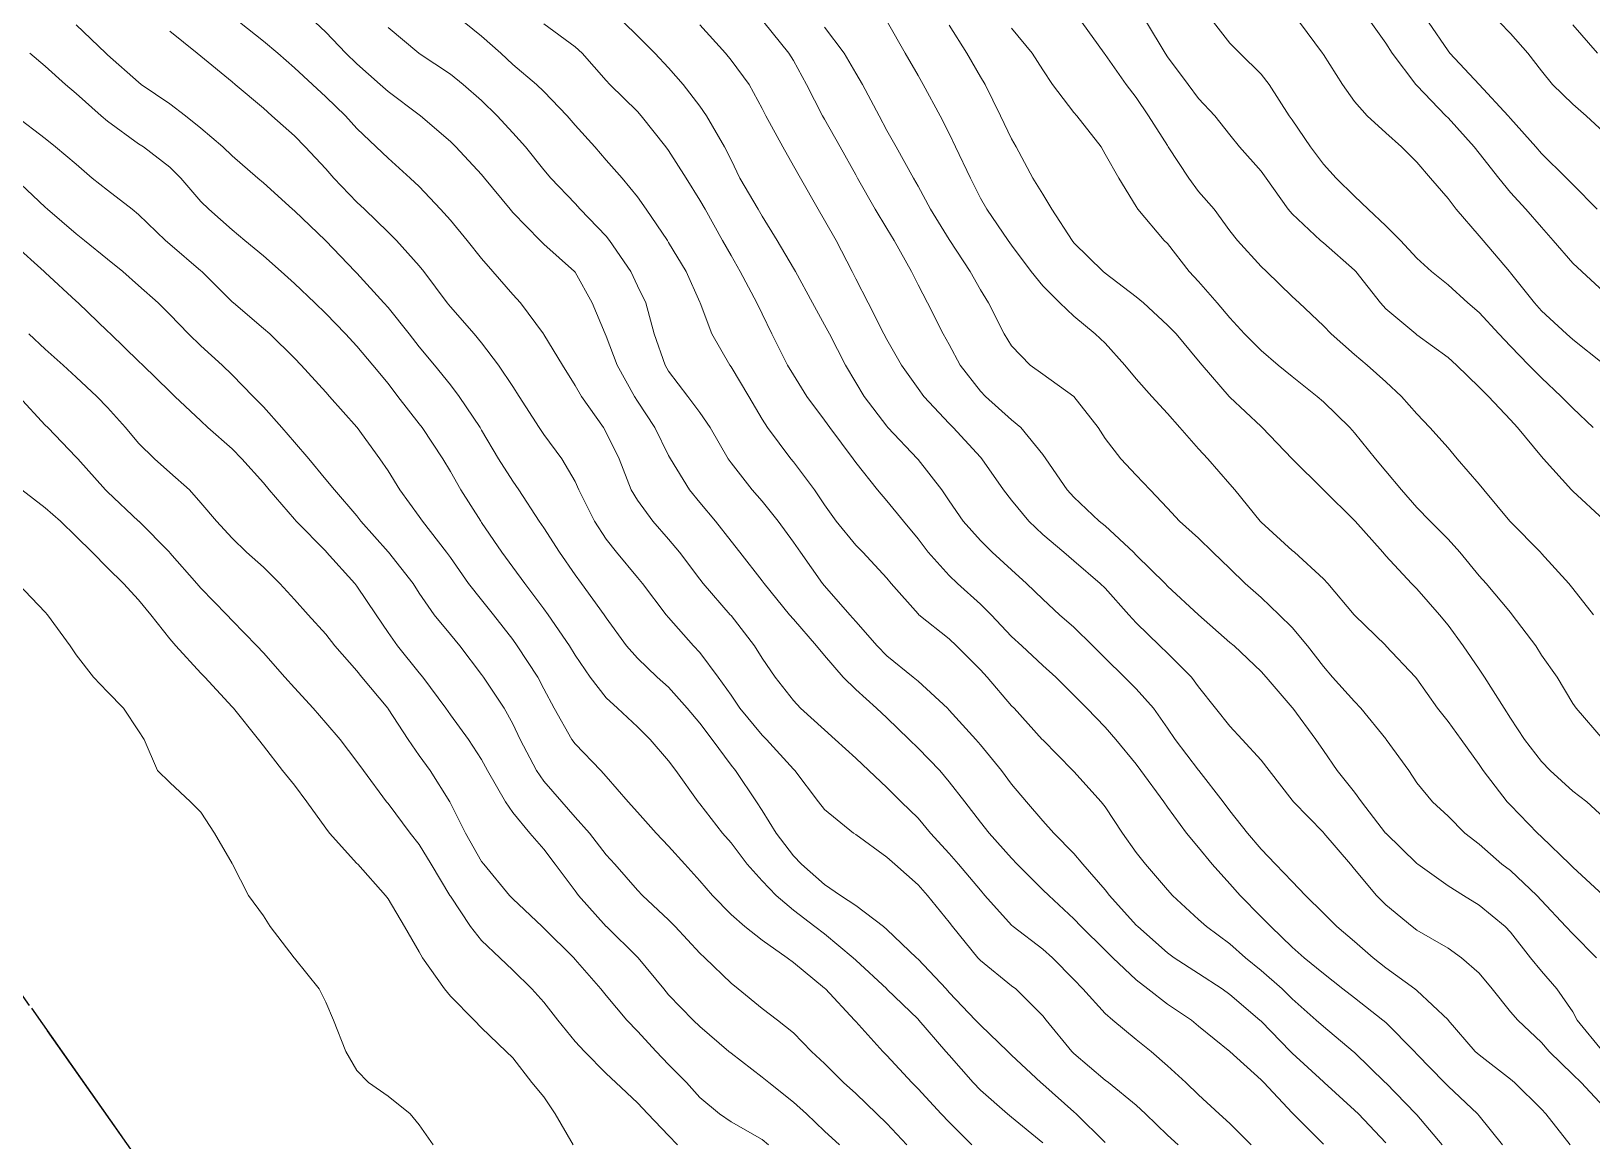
# Model space of a CAD drawing. Header units: centimetres. Extents: x 0 to 642158, y -847 to 649707.
# Drawn here: x 617111.53 to 617136.56, y 620506.82 to 620524.6 of the extents above; entities that cross this region are included whole.
import ezdxf

# ---------------------------------------------------------------- set-up
doc = ezdxf.new("R2010")
doc.units = ezdxf.units.CM
doc.header["$MEASUREMENT"] = 0
doc.linetypes.add('CENTERX2', pattern=[4, 2.5, -0.5, 0.5, -0.5])
doc.layers.add('SPW_parcellaire cadastral', color=7, linetype='CENTERX2', lineweight=25, true_color=0xff0542)
doc.layers.add('WAL_topographie 0.5', color=253, linetype='Continuous', lineweight=20)

msp = doc.modelspace()

# ---------------------------------------------------------------- linework, layer by layer
at = {"layer": 'SPW_parcellaire cadastral'}
for points in [[(617082.838, 620766.859), (617087.915, 620758.877), (617126.08, 620714.089), (617140.94, 620702.104), (617180.2, 620666.244), (617198.721, 620649.645), (617202.743, 620647.528), (617211.738, 620638.85), (617219.57, 620629.325), (617224.544, 620619.8), (617242.443, 620568.633), (617131.683, 620480.394), (616973.114, 620705.004), (617082.838, 620766.859)], [(616966.277, 620698.502), (616965.379, 620699.807), (616973.114, 620705.004), (617131.683, 620480.394), (617089.979, 620446.981), (617077.211, 620463.523), (617115.225, 620492.551), (617093.254, 620522.584), (616966.277, 620698.502)]]:
    msp.add_lwpolyline(points, dxfattribs=at)
at = {"layer": 'WAL_topographie 0.5'}
for points in [[(617131.093, 620506.75), (617130.75, 620507.096), (617130.579, 620507.25), (617130.25, 620507.554), (617130.042, 620507.75), (617129.75, 620508.02), (617129.487, 620508.25), (617129.25, 620508.44), (617128.876, 620508.75), (617128.75, 620508.859), (617128.394, 620509.25), (617128.25, 620509.402), (617127.907, 620509.75), (617127.75, 620509.888), (617127.274, 620510.25), (617127.25, 620510.271), (617126.823, 620510.75), (617126.75, 620510.833), (617126.4, 620511.25), (617126.25, 620511.42), (617125.95, 620511.75), (617125.75, 620511.986), (617125.48, 620512.25), (617125.25, 620512.481), (617124.959, 620512.75), (617124.75, 620512.949), (617124.423, 620513.25), (617124.25, 620513.403), (617123.866, 620513.75), (617123.75, 620513.875), (617123.458, 620514.25), (617123.25, 620514.553), (617123.127, 620514.75), (617122.75, 620515.235), (617122.737, 620515.25), (617122.302, 620515.75), (617122.25, 620515.818), (617121.924, 620516.25), (617121.75, 620516.463), (617121.499, 620516.75), (617121.25, 620517.085), (617121.15, 620517.25), (617120.955, 620517.75), (617120.75, 620518.173), (617120.704, 620518.25), (617120.351, 620518.75), (617120.25, 620518.925), (617120.046, 620519.25), (617119.75, 620519.74), (617119.743, 620519.75), (617119.373, 620520.25), (617119.25, 620520.383), (617118.933, 620520.75), (617118.75, 620520.96), (617118.52, 620521.25), (617118.25, 620521.573), (617118.089, 620521.75), (617117.75, 620522.112), (617117.604, 620522.25), (617117.25, 620522.567), (617117.061, 620522.75), (617116.75, 620523.047), (617116.566, 620523.25), (617116.25, 620523.55), (617116.036, 620523.75), (617115.75, 620524.016), (617115.484, 620524.25), (617115.25, 620524.444), (617114.87, 620524.75)], [(617132.25, 620506.763), (617131.767, 620507.25), (617131.75, 620507.267), (617131.296, 620507.75), (617131.25, 620507.794), (617130.75, 620508.249), (617130.748, 620508.25), (617130.25, 620508.656), (617130.133, 620508.75), (617129.75, 620509.009), (617129.437, 620509.25), (617129.25, 620509.398), (617128.872, 620509.75), (617128.75, 620509.87), (617128.368, 620510.25), (617128.25, 620510.377), (617127.845, 620510.75), (617127.75, 620510.84), (617127.339, 620511.25), (617127.25, 620511.345), (617126.889, 620511.75), (617126.75, 620511.925), (617126.498, 620512.25), (617126.25, 620512.573), (617126.098, 620512.75), (617125.75, 620513.109), (617125.61, 620513.25), (617125.25, 620513.596), (617125.082, 620513.75), (617124.75, 620514.051), (617124.548, 620514.25), (617124.25, 620514.594), (617124.121, 620514.75), (617123.75, 620515.176), (617123.69, 620515.25), (617123.282, 620515.75), (617123.25, 620515.794), (617122.893, 620516.25), (617122.75, 620516.431), (617122.501, 620516.75), (617122.25, 620517.048), (617122.083, 620517.25), (617121.779, 620517.75), (617121.75, 620517.802), (617121.528, 620518.25), (617121.25, 620518.672), (617121.201, 620518.75), (617120.927, 620519.25), (617120.75, 620519.713), (617120.733, 620519.75), (617120.522, 620520.25), (617120.25, 620520.739), (617120.242, 620520.75), (617119.75, 620521.191), (617119.687, 620521.25), (617119.25, 620521.699), (617119.207, 620521.75), (617118.797, 620522.25), (617118.75, 620522.306), (617118.336, 620522.75), (617118.25, 620522.837), (617117.772, 620523.25), (617117.75, 620523.266), (617117.25, 620523.64), (617117.125, 620523.75), (617116.75, 620524.081), (617116.571, 620524.25), (617116.25, 620524.588), (617116.081, 620524.75)], [(617134.158, 620506.75), (617133.75, 620507.232), (617133.734, 620507.25), (617133.25, 620507.743), (617133.243, 620507.75), (617132.75, 620508.232), (617132.73, 620508.25), (617132.25, 620508.646), (617132.137, 620508.75), (617131.75, 620509.094), (617131.588, 620509.25), (617131.25, 620509.548), (617131, 620509.75), (617130.75, 620509.974), (617130.375, 620510.25), (617130.25, 620510.366), (617129.828, 620510.75), (617129.75, 620510.837), (617129.398, 620511.25), (617129.25, 620511.44), (617129.03, 620511.75), (617128.75, 620512.169), (617128.688, 620512.25), (617128.25, 620512.734), (617128.234, 620512.75), (617127.75, 620513.242), (617127.743, 620513.25), (617127.29, 620513.75), (617127.25, 620513.791), (617126.857, 620514.25), (617126.75, 620514.365), (617126.367, 620514.75), (617126.25, 620514.861), (617125.764, 620515.25), (617125.75, 620515.263), (617125.319, 620515.75), (617125.25, 620515.834), (617124.862, 620516.25), (617124.75, 620516.367), (617124.437, 620516.75), (617124.25, 620517.01), (617124.087, 620517.25), (617123.75, 620517.703), (617123.711, 620517.75), (617123.334, 620518.25), (617123.25, 620518.383), (617123.037, 620518.75), (617122.75, 620519.221), (617122.729, 620519.25), (617122.442, 620519.75), (617122.256, 620520.25), (617122.25, 620520.262), (617122.031, 620520.75), (617121.75, 620521.218), (617121.729, 620521.25), (617121.39, 620521.75), (617121.25, 620521.95), (617121.007, 620522.25), (617120.75, 620522.538), (617120.567, 620522.75), (617120.25, 620523.096), (617120.122, 620523.25), (617119.75, 620523.638), (617119.628, 620523.75), (617119.25, 620524.073), (617119.06, 620524.25), (617118.75, 620524.524), (617118.473, 620524.75)], [(617136.209, 620506.75), (617135.816, 620507.25), (617135.75, 620507.322), (617135.317, 620507.75), (617135.25, 620507.805), (617134.75, 620508.192), (617134.685, 620508.25), (617134.254, 620508.75), (617134.25, 620508.755), (617133.75, 620509.226), (617133.719, 620509.25), (617133.25, 620509.591), (617133.051, 620509.75), (617132.75, 620510.011), (617132.464, 620510.25), (617132.25, 620510.466), (617131.963, 620510.75), (617131.75, 620510.972), (617131.48, 620511.25), (617131.25, 620511.491), (617131.034, 620511.75), (617130.75, 620512.107), (617130.642, 620512.25), (617130.255, 620512.75), (617130.25, 620512.756), (617129.872, 620513.25), (617129.75, 620513.43), (617129.528, 620513.75), (617129.25, 620514.064), (617129.062, 620514.25), (617128.75, 620514.553), (617128.552, 620514.75), (617128.25, 620515.05), (617128.02, 620515.25), (617127.75, 620515.497), (617127.487, 620515.75), (617127.25, 620515.967), (617126.941, 620516.25), (617126.75, 620516.438), (617126.471, 620516.75), (617126.25, 620517.075), (617126.133, 620517.25), (617125.75, 620517.737), (617125.739, 620517.75), (617125.267, 620518.25), (617125.25, 620518.27), (617124.887, 620518.75), (617124.75, 620518.974), (617124.585, 620519.25), (617124.329, 620519.75), (617124.25, 620519.895), (617124.057, 620520.25), (617123.783, 620520.75), (617123.75, 620520.807), (617123.49, 620521.25), (617123.25, 620521.64), (617123.184, 620521.75), (617122.891, 620522.25), (617122.75, 620522.541), (617122.646, 620522.75), (617122.357, 620523.25), (617122.25, 620523.4), (617121.983, 620523.75), (617121.75, 620524.017), (617121.528, 620524.25), (617121.25, 620524.528), (617121.028, 620524.75)], [(617136.734, 620508.25), (617136.32, 620508.75), (617136.25, 620508.884), (617135.996, 620509.25), (617135.75, 620509.536), (617135.57, 620509.75), (617135.25, 620510.159), (617135.166, 620510.25), (617134.75, 620510.595), (617134.5, 620510.75), (617134.25, 620510.905), (617133.764, 620511.25), (617133.75, 620511.26), (617133.25, 620511.749), (617133.249, 620511.75), (617132.863, 620512.25), (617132.75, 620512.406), (617132.473, 620512.75), (617132.25, 620513.073), (617132.131, 620513.25), (617131.762, 620513.75), (617131.75, 620513.765), (617131.332, 620514.25), (617131.25, 620514.338), (617130.817, 620514.75), (617130.75, 620514.807), (617130.25, 620515.25), (617130.25, 620515.25), (617129.75, 620515.71), (617129.712, 620515.75), (617129.25, 620516.206), (617129.206, 620516.25), (617128.75, 620516.673), (617128.655, 620516.75), (617128.25, 620517.135), (617128.143, 620517.25), (617127.797, 620517.75), (617127.75, 620517.817), (617127.4, 620518.25), (617127.25, 620518.372), (617126.831, 620518.75), (617126.75, 620518.835), (617126.427, 620519.25), (617126.25, 620519.58), (617126.153, 620519.75), (617125.901, 620520.25), (617125.75, 620520.538), (617125.643, 620520.75), (617125.367, 620521.25), (617125.25, 620521.44), (617125.064, 620521.75), (617124.777, 620522.25), (617124.75, 620522.3), (617124.503, 620522.75), (617124.25, 620523.196), (617124.217, 620523.25), (617123.961, 620523.75), (617123.75, 620524.132), (617123.68, 620524.25), (617123.276, 620524.75)], [(617136.743, 620510.75), (617136.25, 620511.204), (617136.202, 620511.25), (617135.75, 620511.688), (617135.687, 620511.75), (617135.25, 620512.196), (617135.2, 620512.25), (617134.815, 620512.75), (617134.75, 620512.848), (617134.458, 620513.25), (617134.25, 620513.539), (617134.083, 620513.75), (617133.75, 620514.22), (617133.726, 620514.25), (617133.254, 620514.75), (617133.25, 620514.754), (617132.75, 620515.24), (617132.742, 620515.25), (617132.322, 620515.75), (617132.25, 620515.827), (617131.788, 620516.25), (617131.75, 620516.281), (617131.25, 620516.736), (617131.237, 620516.75), (617130.831, 620517.25), (617130.75, 620517.345), (617130.396, 620517.75), (617130.25, 620517.909), (617129.949, 620518.25), (617129.75, 620518.476), (617129.499, 620518.75), (617129.25, 620519.032), (617129.067, 620519.25), (617128.75, 620519.603), (617128.59, 620519.75), (617128.25, 620520.037), (617128.022, 620520.25), (617127.75, 620520.521), (617127.566, 620520.75), (617127.25, 620521.173), (617127.195, 620521.25), (617126.851, 620521.75), (617126.75, 620521.928), (617126.589, 620522.25), (617126.352, 620522.75), (617126.25, 620522.964), (617126.104, 620523.25), (617125.833, 620523.75), (617125.75, 620523.893), (617125.545, 620524.25), (617125.259, 620524.75)], [(617136.584, 620515.25), (617136.25, 620515.668), (617136.185, 620515.75), (617135.75, 620516.229), (617135.73, 620516.25), (617135.25, 620516.741), (617135.242, 620516.75), (617134.825, 620517.25), (617134.75, 620517.345), (617134.397, 620517.75), (617134.25, 620517.924), (617133.956, 620518.25), (617133.75, 620518.468), (617133.504, 620518.75), (617133.25, 620518.981), (617132.951, 620519.25), (617132.75, 620519.422), (617132.374, 620519.75), (617132.25, 620519.882), (617131.861, 620520.25), (617131.75, 620520.353), (617131.337, 620520.75), (617131.25, 620520.832), (617130.871, 620521.25), (617130.75, 620521.404), (617130.498, 620521.75), (617130.25, 620522.033), (617130.091, 620522.25), (617129.763, 620522.75), (617129.75, 620522.77), (617129.446, 620523.25), (617129.25, 620523.539), (617129.089, 620523.75), (617128.75, 620524.228), (617128.734, 620524.25), (617128.378, 620524.75)], [(617136.75, 620516.771), (617136.25, 620517.231), (617136.231, 620517.25), (617135.782, 620517.75), (617135.75, 620517.785), (617135.365, 620518.25), (617135.25, 620518.374), (617134.898, 620518.75), (617134.75, 620518.898), (617134.385, 620519.25), (617134.25, 620519.371), (617133.75, 620519.738), (617133.734, 620519.75), (617133.25, 620520.155), (617133.164, 620520.25), (617132.772, 620520.75), (617132.75, 620520.773), (617132.25, 620521.211), (617132.204, 620521.25), (617131.75, 620521.674), (617131.684, 620521.75), (617131.331, 620522.25), (617131.25, 620522.361), (617130.907, 620522.75), (617130.75, 620522.943), (617130.507, 620523.25), (617130.25, 620523.527), (617130.081, 620523.75), (617129.75, 620524.195), (617129.713, 620524.25), (617129.415, 620524.75)], [(617136.578, 620518.25), (617136.25, 620518.56), (617136.065, 620518.75), (617135.75, 620519.046), (617135.548, 620519.25), (617135.25, 620519.557), (617135.064, 620519.75), (617134.75, 620520.095), (617134.568, 620520.25), (617134.25, 620520.536), (617133.983, 620520.75), (617133.75, 620520.968), (617133.488, 620521.25), (617133.25, 620521.486), (617132.971, 620521.75), (617132.75, 620521.962), (617132.455, 620522.25), (617132.25, 620522.471), (617132.043, 620522.75), (617131.75, 620523.183), (617131.704, 620523.25), (617131.381, 620523.75), (617131.25, 620523.914), (617130.908, 620524.25), (617130.75, 620524.411), (617130.487, 620524.75)], [(617136.75, 620519.265), (617136.25, 620519.662), (617136.148, 620519.75), (617135.75, 620520.121), (617135.636, 620520.25), (617135.25, 620520.731), (617135.234, 620520.75), (617134.812, 620521.25), (617134.75, 620521.323), (617134.382, 620521.75), (617134.25, 620521.923), (617133.968, 620522.25), (617133.75, 620522.504), (617133.501, 620522.75), (617133.25, 620522.976), (617132.954, 620523.25), (617132.75, 620523.477), (617132.557, 620523.75), (617132.25, 620524.231), (617132.238, 620524.25), (617131.868, 620524.75)], [(617136.75, 620520.428), (617136.394, 620520.75), (617136.25, 620520.884), (617135.935, 620521.25), (617135.75, 620521.46), (617135.499, 620521.75), (617135.25, 620522.021), (617135.062, 620522.25), (617134.75, 620522.649), (617134.669, 620522.75), (617134.25, 620523.214), (617134.215, 620523.25), (617133.75, 620523.735), (617133.735, 620523.75), (617133.356, 620524.25), (617133.25, 620524.411), (617133.013, 620524.75)], [(617136.639, 620521.75), (617136.25, 620522.144), (617136.148, 620522.25), (617135.75, 620522.642), (617135.655, 620522.75), (617135.25, 620523.207), (617135.214, 620523.25), (617134.75, 620523.749), (617134.749, 620523.75), (617134.281, 620524.25), (617134.25, 620524.288), (617133.936, 620524.75)], [(617136.75, 620522.985), (617136.464, 620523.25), (617136.25, 620523.435), (617135.924, 620523.75), (617135.75, 620523.967), (617135.528, 620524.25), (617135.25, 620524.569), (617135.077, 620524.75)], [(617128.75, 620506.79), (617128.287, 620507.25), (617128.25, 620507.281), (617127.75, 620507.725), (617127.719, 620507.75), (617127.25, 620508.188), (617127.188, 620508.25), (617126.75, 620508.668), (617126.673, 620508.75), (617126.25, 620509.193), (617126.199, 620509.25), (617125.75, 620509.729), (617125.726, 620509.75), (617125.25, 620510.202), (617125.194, 620510.25), (617124.75, 620510.589), (617124.508, 620510.75), (617124.25, 620510.925), (617123.88, 620511.25), (617123.75, 620511.385), (617123.474, 620511.75), (617123.25, 620512.112), (617123.157, 620512.25), (617122.821, 620512.75), (617122.75, 620512.839), (617122.449, 620513.25), (617122.25, 620513.51), (617122.047, 620513.75), (617121.75, 620514.086), (617121.568, 620514.25), (617121.25, 620514.554), (617121.072, 620514.75), (617120.75, 620515.198), (617120.715, 620515.25), (617120.353, 620515.75), (617120.25, 620515.889), (617119.997, 620516.25), (617119.75, 620516.64), (617119.676, 620516.75), (617119.349, 620517.25), (617119.25, 620517.39), (617119.019, 620517.75), (617118.75, 620518.21), (617118.727, 620518.25), (617118.393, 620518.75), (617118.25, 620518.935), (617117.995, 620519.25), (617117.75, 620519.543), (617117.589, 620519.75), (617117.25, 620520.174), (617117.183, 620520.25), (617116.75, 620520.724), (617116.724, 620520.75), (617116.25, 620521.246), (617116.246, 620521.25), (617115.75, 620521.723), (617115.719, 620521.75), (617115.25, 620522.173), (617115.163, 620522.25), (617114.75, 620522.606), (617114.598, 620522.75), (617114.25, 620523.049), (617113.999, 620523.25), (617113.75, 620523.439), (617113.293, 620523.75), (617113.25, 620523.785), (617112.75, 620524.224), (617112.724, 620524.25), (617112.25, 620524.705)], [(617129.922, 620506.75), (617129.75, 620506.908), (617129.398, 620507.25), (617129.25, 620507.386), (617128.802, 620507.75), (617128.75, 620507.79), (617128.25, 620508.218), (617128.217, 620508.25), (617127.806, 620508.75), (617127.75, 620508.821), (617127.317, 620509.25), (617127.25, 620509.302), (617126.75, 620509.705), (617126.709, 620509.75), (617126.305, 620510.25), (617126.25, 620510.323), (617125.902, 620510.75), (617125.75, 620510.92), (617125.377, 620511.25), (617125.25, 620511.364), (617124.75, 620511.724), (617124.712, 620511.75), (617124.25, 620512.125), (617124.154, 620512.25), (617123.772, 620512.75), (617123.75, 620512.772), (617123.317, 620513.25), (617123.25, 620513.319), (617122.894, 620513.75), (617122.75, 620513.958), (617122.542, 620514.25), (617122.25, 620514.642), (617122.151, 620514.75), (617121.75, 620515.203), (617121.711, 620515.25), (617121.33, 620515.75), (617121.25, 620515.848), (617120.915, 620516.25), (617120.75, 620516.462), (617120.559, 620516.75), (617120.311, 620517.25), (617120.25, 620517.383), (617120.037, 620517.75), (617119.75, 620518.141), (617119.674, 620518.25), (617119.354, 620518.75), (617119.25, 620518.907), (617119.023, 620519.25), (617118.75, 620519.608), (617118.631, 620519.75), (617118.25, 620520.187), (617118.198, 620520.25), (617117.823, 620520.75), (617117.75, 620520.841), (617117.384, 620521.25), (617117.25, 620521.381), (617116.871, 620521.75), (617116.75, 620521.865), (617116.379, 620522.25), (617116.25, 620522.399), (617115.923, 620522.75), (617115.75, 620522.926), (617115.386, 620523.25), (617115.25, 620523.369), (617114.799, 620523.75), (617114.75, 620523.792), (617114.25, 620524.203), (617114.189, 620524.25), (617113.75, 620524.605)], [(617133.25, 620506.785), (617132.812, 620507.25), (617132.75, 620507.309), (617132.264, 620507.75), (617132.25, 620507.762), (617131.75, 620508.223), (617131.722, 620508.25), (617131.25, 620508.734), (617131.233, 620508.75), (617130.75, 620509.161), (617130.625, 620509.25), (617130.25, 620509.496), (617129.859, 620509.75), (617129.75, 620509.828), (617129.272, 620510.25), (617129.25, 620510.273), (617128.82, 620510.75), (617128.75, 620510.838), (617128.394, 620511.25), (617128.25, 620511.424), (617127.928, 620511.75), (617127.75, 620511.943), (617127.489, 620512.25), (617127.25, 620512.535), (617127.089, 620512.75), (617126.75, 620513.163), (617126.674, 620513.25), (617126.25, 620513.721), (617126.221, 620513.75), (617125.75, 620514.183), (617125.671, 620514.25), (617125.25, 620514.591), (617125.092, 620514.75), (617124.75, 620515.143), (617124.658, 620515.25), (617124.25, 620515.711), (617124.218, 620515.75), (617123.863, 620516.25), (617123.75, 620516.412), (617123.505, 620516.75), (617123.25, 620517.068), (617123.091, 620517.25), (617122.75, 620517.682), (617122.702, 620517.75), (617122.417, 620518.25), (617122.25, 620518.494), (617122.06, 620518.75), (617121.75, 620519.155), (617121.693, 620519.25), (617121.516, 620519.75), (617121.383, 620520.25), (617121.25, 620520.523), (617121.142, 620520.75), (617120.804, 620521.25), (617120.75, 620521.317), (617120.332, 620521.75), (617120.25, 620521.841), (617119.86, 620522.25), (617119.75, 620522.384), (617119.452, 620522.75), (617119.25, 620522.975), (617119, 620523.25), (617118.75, 620523.495), (617118.456, 620523.75), (617118.25, 620523.913), (617117.75, 620524.246), (617117.745, 620524.25), (617117.25, 620524.663)], [(617135.122, 620506.75), (617134.75, 620507.216), (617134.722, 620507.25), (617134.25, 620507.694), (617134.194, 620507.75), (617133.75, 620508.207), (617133.71, 620508.25), (617133.25, 620508.71), (617133.204, 620508.75), (617132.75, 620509.106), (617132.565, 620509.25), (617132.25, 620509.497), (617131.944, 620509.75), (617131.75, 620509.92), (617131.406, 620510.25), (617131.25, 620510.409), (617130.914, 620510.75), (617130.75, 620510.933), (617130.468, 620511.25), (617130.25, 620511.516), (617130.053, 620511.75), (617129.75, 620512.164), (617129.689, 620512.25), (617129.325, 620512.75), (617129.25, 620512.852), (617128.922, 620513.25), (617128.75, 620513.448), (617128.457, 620513.75), (617128.25, 620513.959), (617127.959, 620514.25), (617127.75, 620514.438), (617127.412, 620514.75), (617127.25, 620514.901), (617126.92, 620515.25), (617126.75, 620515.419), (617126.384, 620515.75), (617126.25, 620515.876), (617125.914, 620516.25), (617125.75, 620516.468), (617125.517, 620516.75), (617125.25, 620517.073), (617125.098, 620517.25), (617124.75, 620517.691), (617124.709, 620517.75), (617124.335, 620518.25), (617124.25, 620518.368), (617123.966, 620518.75), (617123.75, 620519.096), (617123.657, 620519.25), (617123.406, 620519.75), (617123.25, 620520.074), (617123.166, 620520.25), (617122.897, 620520.75), (617122.75, 620521.006), (617122.616, 620521.25), (617122.334, 620521.75), (617122.25, 620521.894), (617122.033, 620522.25), (617121.75, 620522.692), (617121.707, 620522.75), (617121.311, 620523.25), (617121.25, 620523.318), (617120.808, 620523.75), (617120.75, 620523.812), (617120.363, 620524.25), (617120.25, 620524.355), (617119.75, 620524.721)], [(617136.75, 620507.36), (617136.383, 620507.75), (617136.25, 620507.877), (617135.874, 620508.25), (617135.75, 620508.392), (617135.368, 620508.75), (617135.25, 620508.886), (617134.955, 620509.25), (617134.75, 620509.501), (617134.465, 620509.75), (617134.25, 620509.903), (617133.75, 620510.193), (617133.673, 620510.25), (617133.25, 620510.598), (617133.101, 620510.75), (617132.75, 620511.17), (617132.683, 620511.25), (617132.257, 620511.75), (617132.25, 620511.757), (617131.773, 620512.25), (617131.75, 620512.279), (617131.382, 620512.75), (617131.25, 620512.917), (617130.949, 620513.25), (617130.75, 620513.463), (617130.518, 620513.75), (617130.25, 620514.093), (617130.135, 620514.25), (617129.75, 620514.633), (617129.625, 620514.75), (617129.25, 620515.118), (617129.128, 620515.25), (617128.75, 620515.673), (617128.673, 620515.75), (617128.25, 620516.114), (617128.089, 620516.25), (617127.75, 620516.538), (617127.528, 620516.75), (617127.25, 620517.084), (617127.119, 620517.25), (617126.773, 620517.75), (617126.75, 620517.775), (617126.311, 620518.25), (617126.25, 620518.313), (617125.845, 620518.75), (617125.75, 620518.877), (617125.484, 620519.25), (617125.25, 620519.662), (617125.203, 620519.75), (617124.95, 620520.25), (617124.75, 620520.637), (617124.692, 620520.75), (617124.435, 620521.25), (617124.25, 620521.576), (617124.15, 620521.75), (617123.866, 620522.25), (617123.75, 620522.448), (617123.579, 620522.75), (617123.309, 620523.25), (617123.25, 620523.366), (617123.039, 620523.75), (617122.75, 620524.141), (617122.66, 620524.25), (617122.25, 620524.704)], [(617136.633, 620509.75), (617136.25, 620510.134), (617136.141, 620510.25), (617135.75, 620510.668), (617135.676, 620510.75), (617135.25, 620511.148), (617135.114, 620511.25), (617134.75, 620511.573), (617134.517, 620511.75), (617134.25, 620512.018), (617134.001, 620512.25), (617133.75, 620512.553), (617133.62, 620512.75), (617133.259, 620513.25), (617133.25, 620513.261), (617132.852, 620513.75), (617132.75, 620513.856), (617132.398, 620514.25), (617132.25, 620514.419), (617131.996, 620514.75), (617131.75, 620515.047), (617131.542, 620515.25), (617131.25, 620515.525), (617130.998, 620515.75), (617130.75, 620515.991), (617130.478, 620516.25), (617130.25, 620516.475), (617129.943, 620516.75), (617129.75, 620516.956), (617129.472, 620517.25), (617129.25, 620517.485), (617129, 620517.75), (617128.75, 620518.073), (617128.638, 620518.25), (617128.25, 620518.75), (617128.25, 620518.75), (617127.75, 620519.107), (617127.55, 620519.25), (617127.25, 620519.562), (617127.133, 620519.75), (617126.881, 620520.25), (617126.75, 620520.46), (617126.585, 620520.75), (617126.258, 620521.25), (617126.25, 620521.263), (617125.951, 620521.75), (617125.75, 620522.121), (617125.676, 620522.25), (617125.398, 620522.75), (617125.25, 620523.013), (617125.127, 620523.25), (617124.858, 620523.75), (617124.75, 620523.931), (617124.565, 620524.25), (617124.25, 620524.668)], [(617136.75, 620511.998), (617136.474, 620512.25), (617136.25, 620512.421), (617135.885, 620512.75), (617135.75, 620512.896), (617135.474, 620513.25), (617135.25, 620513.594), (617135.151, 620513.75), (617134.836, 620514.25), (617134.75, 620514.377), (617134.493, 620514.75), (617134.25, 620515.081), (617134.113, 620515.25), (617133.75, 620515.664), (617133.665, 620515.75), (617133.25, 620516.195), (617133.202, 620516.25), (617132.759, 620516.75), (617132.75, 620516.76), (617132.252, 620517.25), (617132.25, 620517.252), (617131.75, 620517.748), (617131.748, 620517.75), (617131.269, 620518.25), (617131.25, 620518.267), (617130.75, 620518.739), (617130.74, 620518.75), (617130.308, 620519.25), (617130.25, 620519.322), (617129.887, 620519.75), (617129.75, 620519.892), (617129.367, 620520.25), (617129.25, 620520.348), (617128.75, 620520.725), (617128.72, 620520.75), (617128.25, 620521.212), (617128.219, 620521.25), (617127.897, 620521.75), (617127.75, 620521.992), (617127.59, 620522.25), (617127.322, 620522.75), (617127.25, 620522.877), (617127.072, 620523.25), (617126.826, 620523.75), (617126.75, 620523.875), (617126.532, 620524.25), (617126.25, 620524.699)], [(617136.74, 620513.25), (617136.302, 620513.75), (617136.25, 620513.825), (617136.002, 620514.25), (617135.75, 620514.601), (617135.655, 620514.75), (617135.278, 620515.25), (617135.25, 620515.284), (617134.86, 620515.75), (617134.75, 620515.872), (617134.439, 620516.25), (617134.25, 620516.462), (617133.964, 620516.75), (617133.75, 620516.97), (617133.502, 620517.25), (617133.25, 620517.55), (617133.084, 620517.75), (617132.75, 620518.168), (617132.677, 620518.25), (617132.25, 620518.661), (617132.15, 620518.75), (617131.75, 620519.066), (617131.525, 620519.25), (617131.25, 620519.484), (617130.988, 620519.75), (617130.75, 620520.008), (617130.546, 620520.25), (617130.25, 620520.594), (617130.099, 620520.75), (617129.75, 620521.2), (617129.696, 620521.25), (617129.277, 620521.75), (617129.25, 620521.795), (617128.968, 620522.25), (617128.75, 620522.634), (617128.685, 620522.75), (617128.294, 620523.25), (617128.25, 620523.303), (617127.907, 620523.75), (617127.75, 620523.986), (617127.579, 620524.25), (617127.25, 620524.655)], [(617136.649, 620524.25), (617136.25, 620524.704)], [(617127.75, 620506.783), (617127.25, 620507.193), (617127.182, 620507.25), (617126.75, 620507.626), (617126.636, 620507.75), (617126.25, 620508.191), (617126.198, 620508.25), (617125.765, 620508.75), (617125.75, 620508.767), (617125.25, 620509.248), (617125.248, 620509.25), (617124.75, 620509.712), (617124.711, 620509.75), (617124.25, 620510.134), (617124.096, 620510.25), (617123.75, 620510.514), (617123.472, 620510.75), (617123.25, 620510.986), (617123.011, 620511.25), (617122.75, 620511.591), (617122.614, 620511.75), (617122.25, 620512.218), (617122.223, 620512.25), (617121.865, 620512.75), (617121.75, 620512.905), (617121.455, 620513.25), (617121.25, 620513.455), (617120.93, 620513.75), (617120.75, 620513.915), (617120.494, 620514.25), (617120.25, 620514.604), (617120.159, 620514.75), (617119.816, 620515.25), (617119.75, 620515.344), (617119.445, 620515.75), (617119.25, 620516.013), (617119.075, 620516.25), (617118.75, 620516.73), (617118.736, 620516.75), (617118.416, 620517.25), (617118.25, 620517.548), (617118.131, 620517.75), (617117.798, 620518.25), (617117.75, 620518.31), (617117.407, 620518.75), (617117.25, 620518.956), (617117.007, 620519.25), (617116.75, 620519.554), (617116.568, 620519.75), (617116.25, 620520.08), (617116.075, 620520.25), (617115.75, 620520.56), (617115.535, 620520.75), (617115.25, 620521.003), (617114.953, 620521.25), (617114.75, 620521.42), (617114.373, 620521.75), (617114.25, 620521.873), (617113.924, 620522.25), (617113.75, 620522.424), (617113.326, 620522.75), (617113.25, 620522.8), (617112.75, 620523.16), (617112.649, 620523.25), (617112.25, 620523.606), (617112.077, 620523.75), (617111.75, 620524.043), (617111.503, 620524.25)], [(617126.611, 620506.75), (617126.25, 620507.113), (617126.122, 620507.25), (617125.75, 620507.651), (617125.651, 620507.75), (617125.25, 620508.184), (617125.187, 620508.25), (617124.75, 620508.728), (617124.731, 620508.75), (617124.265, 620509.25), (617124.25, 620509.264), (617123.75, 620509.676), (617123.651, 620509.75), (617123.25, 620510.032), (617122.972, 620510.25), (617122.75, 620510.442), (617122.451, 620510.75), (617122.25, 620510.985), (617122.012, 620511.25), (617121.75, 620511.537), (617121.551, 620511.75), (617121.25, 620512.086), (617121.101, 620512.25), (617120.75, 620512.656), (617120.662, 620512.75), (617120.25, 620513.178), (617120.198, 620513.25), (617119.914, 620513.75), (617119.75, 620514.062), (617119.651, 620514.25), (617119.323, 620514.75), (617119.25, 620514.85), (617118.942, 620515.25), (617118.75, 620515.487), (617118.542, 620515.75), (617118.25, 620516.165), (617118.188, 620516.25), (617117.801, 620516.75), (617117.75, 620516.824), (617117.441, 620517.25), (617117.25, 620517.559), (617117.12, 620517.75), (617116.754, 620518.25), (617116.75, 620518.255), (617116.31, 620518.75), (617116.25, 620518.815), (617115.854, 620519.25), (617115.75, 620519.362), (617115.353, 620519.75), (617115.25, 620519.839), (617114.77, 620520.25), (617114.75, 620520.268), (617114.262, 620520.75), (617114.25, 620520.76), (617113.75, 620521.191), (617113.68, 620521.25), (617113.25, 620521.664), (617113.144, 620521.75), (617112.75, 620522.054), (617112.506, 620522.25), (617112.25, 620522.471), (617111.917, 620522.75), (617111.75, 620522.884), (617111.274, 620523.25)], [(617125.569, 620506.75), (617125.25, 620507.091), (617125.089, 620507.25), (617124.75, 620507.574), (617124.553, 620507.75), (617124.25, 620508.053), (617124.04, 620508.25), (617123.75, 620508.548), (617123.496, 620508.75), (617123.25, 620508.936), (617122.866, 620509.25), (617122.75, 620509.344), (617122.328, 620509.75), (617122.25, 620509.824), (617121.855, 620510.25), (617121.75, 620510.361), (617121.332, 620510.75), (617121.25, 620510.834), (617120.885, 620511.25), (617120.75, 620511.403), (617120.48, 620511.75), (617120.25, 620512.005), (617120.038, 620512.25), (617119.75, 620512.583), (617119.629, 620512.75), (617119.367, 620513.25), (617119.25, 620513.5), (617119.112, 620513.75), (617118.78, 620514.25), (617118.75, 620514.292), (617118.399, 620514.75), (617118.25, 620514.933), (617117.991, 620515.25), (617117.75, 620515.596), (617117.652, 620515.75), (617117.258, 620516.25), (617117.25, 620516.26), (617116.815, 620516.75), (617116.75, 620516.834), (617116.39, 620517.25), (617116.25, 620517.418), (617115.977, 620517.75), (617115.75, 620518.017), (617115.547, 620518.25), (617115.25, 620518.58), (617115.087, 620518.75), (617114.75, 620519.098), (617114.592, 620519.25), (617114.25, 620519.561), (617114.049, 620519.75), (617113.75, 620520.065), (617113.564, 620520.25), (617113.25, 620520.528), (617112.997, 620520.75), (617112.75, 620520.952), (617112.381, 620521.25), (617112.25, 620521.355), (617111.787, 620521.75), (617111.75, 620521.782), (617111.26, 620522.25)], [(617124.49, 620506.75), (617124.25, 620506.969), (617123.96, 620507.25), (617123.75, 620507.438), (617123.356, 620507.75), (617123.25, 620507.836), (617122.75, 620508.219), (617122.715, 620508.25), (617122.25, 620508.647), (617122.143, 620508.75), (617121.75, 620509.157), (617121.672, 620509.25), (617121.26, 620509.75), (617121.25, 620509.761), (617120.753, 620510.25), (617120.75, 620510.253), (617120.304, 620510.75), (617120.25, 620510.823), (617119.93, 620511.25), (617119.75, 620511.489), (617119.523, 620511.75), (617119.25, 620512.079), (617119.131, 620512.25), (617118.845, 620512.75), (617118.75, 620512.928), (617118.541, 620513.25), (617118.25, 620513.645), (617118.175, 620513.75), (617117.806, 620514.25), (617117.75, 620514.316), (617117.399, 620514.75), (617117.25, 620514.965), (617117.061, 620515.25), (617116.75, 620515.709), (617116.716, 620515.75), (617116.265, 620516.25), (617116.25, 620516.266), (617115.776, 620516.75), (617115.75, 620516.779), (617115.345, 620517.25), (617115.25, 620517.366), (617114.905, 620517.75), (617114.75, 620517.908), (617114.361, 620518.25), (617114.25, 620518.357), (617113.832, 620518.75), (617113.75, 620518.827), (617113.317, 620519.25), (617113.25, 620519.315), (617112.798, 620519.75), (617112.75, 620519.797), (617112.279, 620520.25), (617112.25, 620520.276), (617111.75, 620520.734), (617111.734, 620520.75), (617111.25, 620521.192)], [(617123.353, 620506.75), (617123.25, 620506.836), (617122.75, 620507.12), (617122.565, 620507.25), (617122.25, 620507.511), (617122.034, 620507.75), (617121.75, 620508.042), (617121.55, 620508.25), (617121.25, 620508.573), (617121.082, 620508.75), (617120.75, 620509.144), (617120.661, 620509.25), (617120.25, 620509.724), (617120.227, 620509.75), (617119.75, 620510.223), (617119.72, 620510.25), (617119.25, 620510.694), (617119.197, 620510.75), (617118.784, 620511.25), (617118.75, 620511.295), (617118.491, 620511.75), (617118.25, 620512.231), (617118.24, 620512.25), (617117.924, 620512.75), (617117.75, 620512.994), (617117.57, 620513.25), (617117.25, 620513.743), (617117.244, 620513.75), (617116.829, 620514.25), (617116.75, 620514.352), (617116.397, 620514.75), (617116.25, 620514.936), (617115.968, 620515.25), (617115.75, 620515.495), (617115.516, 620515.75), (617115.25, 620516.012), (617114.981, 620516.25), (617114.75, 620516.477), (617114.496, 620516.75), (617114.25, 620517.041), (617114.067, 620517.25), (617113.75, 620517.53), (617113.505, 620517.75), (617113.25, 620517.999), (617113.041, 620518.25), (617112.75, 620518.574), (617112.582, 620518.75), (617112.25, 620519.057), (617112.038, 620519.25), (617111.75, 620519.505), (617111.491, 620519.75)], [(617121.894, 620506.75), (617121.75, 620506.901), (617121.414, 620507.25), (617121.25, 620507.425), (617120.905, 620507.75), (617120.75, 620507.897), (617120.398, 620508.25), (617120.25, 620508.406), (617119.972, 620508.75), (617119.75, 620509.036), (617119.558, 620509.25), (617119.25, 620509.553), (617119.043, 620509.75), (617118.75, 620510.028), (617118.572, 620510.25), (617118.25, 620510.738), (617118.243, 620510.75), (617117.939, 620511.25), (617117.75, 620511.567), (617117.606, 620511.75), (617117.25, 620512.222), (617117.226, 620512.25), (617116.855, 620512.75), (617116.75, 620512.897), (617116.481, 620513.25), (617116.25, 620513.516), (617116.049, 620513.75), (617115.75, 620514.076), (617115.596, 620514.25), (617115.25, 620514.64), (617115.144, 620514.75), (617114.75, 620515.158), (617114.663, 620515.25), (617114.25, 620515.674), (617114.185, 620515.75), (617113.75, 620516.242), (617113.743, 620516.25), (617113.252, 620516.75), (617113.25, 620516.751), (617112.75, 620517.22), (617112.72, 620517.25), (617112.273, 620517.75), (617112.25, 620517.776), (617111.791, 620518.25), (617111.75, 620518.291), (617111.329, 620518.75)], [(617120.22, 620506.75), (617119.931, 620507.25), (617119.75, 620507.519), (617119.558, 620507.75), (617119.25, 620508.146), (617119.145, 620508.25), (617118.75, 620508.627), (617118.63, 620508.75), (617118.25, 620509.137), (617118.157, 620509.25), (617117.804, 620509.75), (617117.75, 620509.847), (617117.512, 620510.25), (617117.25, 620510.696), (617117.208, 620510.75), (617116.763, 620511.25), (617116.75, 620511.263), (617116.309, 620511.75), (617116.25, 620511.829), (617115.947, 620512.25), (617115.75, 620512.518), (617115.559, 620512.75), (617115.25, 620513.149), (617115.174, 620513.25), (617114.769, 620513.75), (617114.75, 620513.771), (617114.31, 620514.25), (617114.25, 620514.312), (617113.844, 620514.75), (617113.75, 620514.862), (617113.448, 620515.25), (617113.25, 620515.487), (617113.008, 620515.75), (617112.75, 620515.999), (617112.507, 620516.25), (617112.25, 620516.503), (617111.996, 620516.75), (617111.75, 620516.965), (617111.377, 620517.25)], [(617117.974, 620506.75), (617117.75, 620507.074), (617117.602, 620507.25), (617117.25, 620507.53), (617116.938, 620507.75), (617116.75, 620507.942), (617116.572, 620508.25), (617116.377, 620508.75), (617116.25, 620509.04), (617116.143, 620509.25), (617115.75, 620509.745), (617115.746, 620509.75), (617115.361, 620510.25), (617115.25, 620510.422), (617115.014, 620510.75), (617114.757, 620511.25), (617114.75, 620511.262), (617114.469, 620511.75), (617114.25, 620512.085), (617114.082, 620512.25), (617113.75, 620512.558), (617113.552, 620512.75), (617113.339, 620513.25), (617113.25, 620513.39), (617113.006, 620513.75), (617112.75, 620514.016), (617112.527, 620514.25), (617112.25, 620514.609), (617112.15, 620514.75), (617111.788, 620515.25), (617111.75, 620515.293), (617111.315, 620515.75)]]:
    msp.add_lwpolyline(points, dxfattribs=at)

doc.saveas('drawing.dxf')
